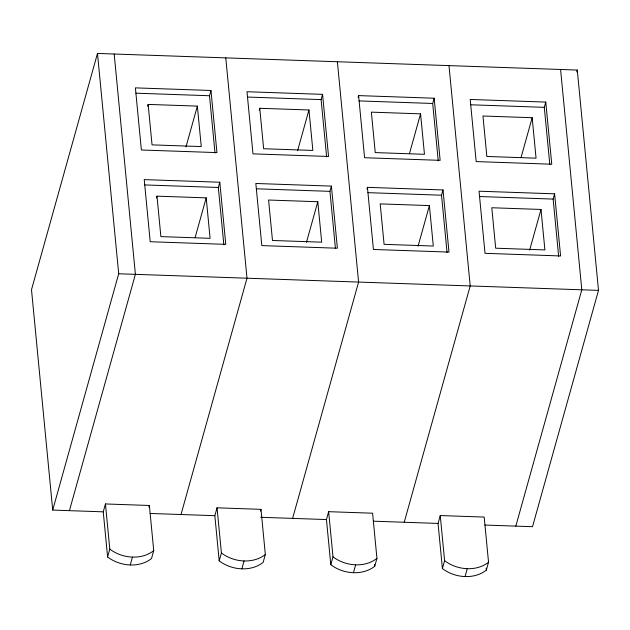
<?xml version="1.0" encoding="UTF-8"?>
<svg xmlns="http://www.w3.org/2000/svg" width="630" height="630" viewBox="0 0 630 630"><rect width="100%" height="100%" fill="white"/><g stroke="black" fill="none" stroke-linecap="round" stroke-linejoin="round"><path stroke-width="0.94" d="M484.887 525.05L532.515 526.704L598.5 290.383L577.285 70.056L97.485 53.44L31.5 289.753L52.715 510.079L103.249 511.836L105.446 503.953L149.381 505.481L153.728 550.628L151.531 558.503A32.39 25.665 15.6 0 1 107.596 556.983L103.249 511.836M147.625 106.305L148.152 104.415L197.363 106.116L201.254 146.57L152.043 144.869L148.152 104.415M52.715 510.079L118.7 273.767L97.485 53.44M156.46 198.04L156.988 196.158L206.199 197.859L210.089 238.313L160.878 236.612L156.988 196.158M69.418 510.662L135.395 274.341L114.18 54.015M185.984 146.853L197.363 106.116M215.011 153.011L209.499 95.736L210.963 90.484L135.395 87.869L141.372 149.995L216.948 152.61L210.963 90.484M195.135 237.486L206.199 197.859M107.596 556.983L109.793 549.108L105.446 503.953M223.847 244.755L218.334 187.48L219.799 182.227L144.231 179.613L150.208 241.739L225.784 244.353L219.799 182.227M130.26 564.968L132.457 557.093M259.221 110.171L259.749 108.281L308.96 109.982L312.858 150.436L263.647 148.735L259.749 108.281M148.893 507.229L149.381 505.481M181.015 514.529L246.999 278.208L225.776 57.881M297.588 150.72L308.96 109.982M326.616 156.878L321.103 99.603L322.568 94.35L246.991 91.736L252.976 153.862L328.553 156.476L322.568 94.35M214.846 515.694L217.051 507.819L260.985 509.339L265.332 554.495L263.135 562.37A32.39 25.665 15.6 0 1 219.193 560.85L214.846 515.694L150.082 513.458M306.471 242.29L317.796 201.726L268.585 200.025L272.483 240.479L321.694 242.18L317.796 201.726M219.193 560.85L221.398 552.967L217.051 507.819M335.451 248.622L329.939 191.347L331.404 186.094L255.827 183.48L261.812 245.605L337.389 248.22L331.404 186.094M358.108 97.351L358.596 95.603L434.172 98.217L440.149 160.343L364.581 157.728L358.596 95.603M241.865 568.835L244.062 560.952M260.497 511.095L260.985 509.339M366.943 189.095L367.432 187.346L443.008 189.961L448.985 252.087L373.417 249.464L367.432 187.346M292.619 518.395L358.596 282.075L337.381 61.748M409.453 153.641L420.564 113.849L371.353 112.14L375.252 152.594L424.462 154.303L420.564 113.849M438.22 160.744L432.7 103.47L434.172 98.217M326.45 519.561L328.647 511.686L372.59 513.206L376.937 558.361L374.74 566.236A32.39 25.665 15.6 0 1 330.797 564.716L326.45 519.561L260.718 517.285M418.076 246.157L429.4 205.593L380.189 203.884L384.087 244.338L433.298 246.046L429.4 205.593M330.797 564.716L332.994 556.833L328.647 511.686M447.056 252.48L441.535 195.213L443.008 189.961M353.461 572.694L355.659 564.819M404.224 522.254L470.201 285.941L448.985 65.614M521.057 157.5L532.169 117.715L482.958 116.007L486.856 156.46L536.059 158.169L532.169 117.715M549.817 164.603L544.304 107.336L545.769 102.084L470.201 99.469L476.178 161.587L551.754 164.209L545.769 102.084M438.055 523.428L440.252 515.553L484.187 517.072L488.541 562.22L486.336 570.103A32.39 25.665 15.6 0 1 442.402 568.575L438.055 523.428L373.291 521.183M576.757 71.946L577.285 70.056M529.673 250.023L541.005 209.459L491.794 207.75L495.684 248.204L544.895 249.913L541.005 209.459M442.402 568.575L444.599 560.7L440.252 515.553M558.652 256.347L553.14 199.08L554.605 193.827L479.036 191.205L485.013 253.331L560.59 255.953L554.605 193.827M465.066 576.56L467.263 568.685M515.82 526.121L581.805 289.808L560.582 69.473M135.891 93.185L209.499 95.736M247.488 97.051L321.103 99.603M359.092 100.918L432.7 103.47M470.697 104.785L544.304 107.336M144.727 184.929L218.334 187.48M256.323 188.795L329.939 191.347M367.928 192.662L441.535 195.213M479.532 196.529L553.14 199.08M118.7 273.767L598.5 290.383M486.155 568.181L486.336 570.103M374.551 564.315L374.74 566.236M153.728 550.628A32.39 25.665 15.6 0 1 109.793 549.108M265.332 554.495A32.39 25.665 15.6 0 1 221.398 552.967M488.541 562.22A32.39 25.665 15.6 0 1 444.599 560.7M376.937 558.361A32.39 25.665 15.6 0 1 332.994 556.833"/></g></svg>
